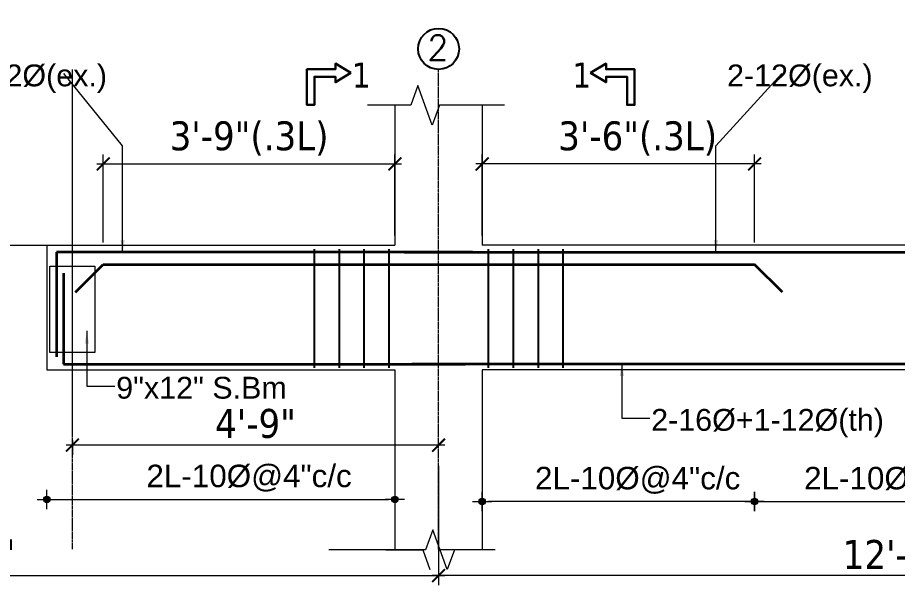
# Model space of a CAD drawing. Header units: inches. Extents: x 130993 to 274375, y -5108 to 103559.
# Drawn here: x 144298.4 to 144572.4, y 49493.3 to 49670.6 of the extents above; entities that cross this region are included whole.
import ezdxf

# ---------------------------------------------------------------- set-up
doc = ezdxf.new("R2010")
doc.units = ezdxf.units.IN
doc.header["$MEASUREMENT"] = 0
doc.header["$PDMODE"] = 2
doc.header["$PDSIZE"] = -3
doc.linetypes.add('CENTER2', pattern=[1.125, 0.75, -0.125, 0.125, -0.125])
for name, color, linetype, lineweight in [('Cen line', 5, 'CENTER2', 9), ('DIM', 5, 'Continuous', 9), ('DIMENSION', 142, 'Continuous', 20), ('HATCH', 9, 'Continuous', 9), ('LINE', 1, 'Continuous', 15), ('PLAN Stairs', 156, 'Continuous', 25), ('REN-1', 7, 'Continuous', 35), ('TEXT', 181, 'Continuous', 13), ('wall', 1, 'Continuous', 30)]:
    doc.layers.add(name, color=color, linetype=linetype, lineweight=lineweight)
doc.layers.add('STIRRUPS', color=7, linetype='Continuous')
doc.layers.add('T-TEXT', color=1, linetype='Continuous')
doc.styles.add('Arial', font='arial.ttf', dxfattribs={"width": 0.8, "height": 200})
doc.styles.add('ramon', font='arial.ttf', dxfattribs={"height": 7})
doc.styles.get("Standard").update_dxf_attribs({"font": 'txt.shx', "height": 6})
doc.styles.add('TAHOMA', font='tahoma.ttf', dxfattribs={"height": 9})
doc.dimstyles.new('1-2', dxfattribs={"dimscale": 0, "dimtxt": 8, "dimasz": 4, "dimexe": 3, "dimexo": 3, "dimgap": 3, "dimtad": 1, "dimdec": 0, "dimlfac": 0.25, "dimzin": 3, "dimdsep": 46, "dimlunit": 4, "dimtxsty": 'TAHOMA', "dimblk1": 'ARCHTICK', "dimblk2": 'ARCHTICK', "dimsah": 1, "dimcen": 0, "dimdle": 2, "dimclrd": 6, "dimclre": 6, "dimclrt": 7, "dimadec": 0, "dimazin": 0, "dimtfac": 0.333333, "dimtdec": 0, "dimtix": 1, "dimtofl": 0, "dimtmove": 0, "dimatfit": 2, "dimfxl": 1, "dimtolj": 1, "dimtzin": 0, "dimlwd": -1, "dimlwe": -1, "dimarcsym": 0})
doc.dimstyles.new('1-4', dxfattribs={"dimscale": 0, "dimtxt": 8, "dimasz": 4, "dimexe": 3, "dimexo": 3, "dimgap": 2, "dimtad": 1, "dimdec": 0, "dimlfac": 0.5, "dimzin": 3, "dimdsep": 46, "dimlunit": 4, "dimtxsty": 'TAHOMA', "dimblk1": 'ARCHTICK', "dimblk2": 'ARCHTICK', "dimsah": 1, "dimcen": 0, "dimdle": 2, "dimclrd": 6, "dimclre": 6, "dimclrt": 7, "dimadec": 0, "dimazin": 0, "dimtfac": 0.333333, "dimtdec": 0, "dimtmove": 1, "dimatfit": 2, "dimfxl": 1, "dimtolj": 1, "dimtzin": 0, "dimlwd": -1, "dimlwe": -1, "dimarcsym": 0})
doc.dimstyles.new('s4', dxfattribs={"dimtxt": 6, "dimasz": 2, "dimexe": 6, "dimexo": 18, "dimgap": 1.9375, "dimtad": 1, "dimdec": 0, "dimlfac": 0.5, "dimzin": 3, "dimdsep": 46, "dimlunit": 4, "dimtxsty": 'ramon', "dimblk": 'dot 2', "dimcen": 0.09375, "dimse1": 1, "dimse2": 1, "dimclrd": 1, "dimclre": 1, "dimclrt": 256, "dimadec": 0, "dimazin": 0, "dimtfac": 0.75, "dimtdec": 0, "dimtix": 1, "dimtmove": 1, "dimatfit": 3, "dimldrblk": 'DOT', "dimfxl": 1, "dimtolj": 1, "dimtzin": 0, "dimlwd": 9, "dimlwe": 9, "dimarcsym": 0})

# ---------------------------------------------------------------- blocks, each defined once
blk = doc.blocks.new('_ArchTick')
at = {"color": 0, "linetype": 'ByBlock', "const_width": 0.15}
blk.add_lwpolyline([(-0.5, -0.5), (0.5, 0.5)], dxfattribs=at)
blk = doc.blocks.new('*D2295')
at = {"layer": 'Defpoints', "color": 0}
for p in [(144315.49, 49542.08), (144315.49, 49537.58), (144429.49, 49537.58)]:
    blk.add_point(p, dxfattribs=at)
at = {"layer": 'DIMENSION', "color": 6}
for p, q in [((144315.49, 49539.08), (144315.49, 49534.58)), ((144431.49, 49537.58), (144313.49, 49537.58))]:
    blk.add_line(p, q, dxfattribs=at)
at = {"layer": 'DIMENSION', "color": 6, "xscale": 4, "yscale": 4, "zscale": 4, "rotation": 180}
blk.add_blockref('_ArchTick', (144315.49, 49537.58), dxfattribs=at)
at = {"layer": 'DIMENSION', "color": 6, "xscale": 4, "yscale": 4, "zscale": 4}
blk.add_blockref('_ArchTick', (144429.49, 49537.58), dxfattribs=at)
at = {"layer": 'DIMENSION', "color": 7, "insert": (144372.49, 49544.26), "char_height": 9, "attachment_point": 5, "style": 'TAHOMA'}
blk.add_mtext('\\A1;4\'-9"', dxfattribs=at)
blk = doc.blocks.new('*D2578')
at = {"layer": 'Defpoints', "color": 0}
for p in [(144429.49, 49534.17), (144725.08, 49534.17), (144429.49, 49496.98)]:
    blk.add_point(p, dxfattribs=at)
at = {"layer": 'DIMENSION', "color": 6}
for p, q in [((144429.49, 49531.17), (144429.49, 49493.98)), ((144725.08, 49531.17), (144725.08, 49493.98)), ((144727.08, 49496.98), (144427.49, 49496.98))]:
    blk.add_line(p, q, dxfattribs=at)
at = {"layer": 'DIMENSION', "color": 6, "xscale": 4, "yscale": 4, "zscale": 4, "rotation": 180}
blk.add_blockref('_ArchTick', (144429.49, 49496.98), dxfattribs=at)
at = {"layer": 'DIMENSION', "color": 6, "xscale": 4, "yscale": 4, "zscale": 4}
blk.add_blockref('_ArchTick', (144725.08, 49496.98), dxfattribs=at)
at = {"layer": 'DIMENSION', "color": 7, "insert": (144571.29, 49503.57), "char_height": 9, "attachment_point": 5, "style": 'TAHOMA'}
blk.add_mtext('\\A1;12\'-4"', dxfattribs=at)
blk = doc.blocks.new('*D2580')
at = {"layer": 'Defpoints', "color": 0}
for p in [(144443.07, 49625.08), (144443.07, 49599.79), (144527.91, 49597.68)]:
    blk.add_point(p, dxfattribs=at)
at = {"layer": 'DIM', "color": 6}
for p, q in [((144443.07, 49602.79), (144443.07, 49628.08)), ((144527.91, 49600.68), (144527.91, 49628.08)), ((144529.91, 49625.08), (144441.07, 49625.08))]:
    blk.add_line(p, q, dxfattribs=at)
at = {"layer": 'DIM', "color": 6, "xscale": 4, "yscale": 4, "zscale": 4, "rotation": 180}
blk.add_blockref('_ArchTick', (144443.07, 49625.08), dxfattribs=at)
at = {"layer": 'DIM', "color": 6, "xscale": 4, "yscale": 4, "zscale": 4}
blk.add_blockref('_ArchTick', (144527.91, 49625.08), dxfattribs=at)
at = {"layer": 'DIM', "color": 7, "insert": (144491.49, 49633.03), "char_height": 9, "attachment_point": 5, "style": 'TAHOMA'}
blk.add_mtext('\\A1;3\'-6"(.3L)', dxfattribs=at)
blk = doc.blocks.new('*D2582')
at = {"layer": 'Defpoints', "color": 0}
for p in [(144129.9, 49534.17), (144429.49, 49534.17), (144429.49, 49496.98)]:
    blk.add_point(p, dxfattribs=at)
at = {"layer": 'DIMENSION', "color": 6}
for p, q in [((144129.9, 49531.17), (144129.9, 49493.98)), ((144429.49, 49531.17), (144429.49, 49493.98)), ((144127.9, 49496.98), (144431.49, 49496.98))]:
    blk.add_line(p, q, dxfattribs=at)
at = {"layer": 'DIMENSION', "color": 6, "xscale": 4, "yscale": 4, "zscale": 4, "rotation": 180}
blk.add_blockref('_ArchTick', (144129.9, 49496.98), dxfattribs=at)
at = {"layer": 'DIMENSION', "color": 6, "xscale": 4, "yscale": 4, "zscale": 4}
blk.add_blockref('_ArchTick', (144429.49, 49496.98), dxfattribs=at)
at = {"layer": 'DIMENSION', "color": 7, "insert": (144281.7, 49503.67), "char_height": 9, "attachment_point": 5, "style": 'TAHOMA'}
blk.add_mtext('\\A1;12\'-6"', dxfattribs=at)
blk = doc.blocks.new('*D2584')
at = {"layer": 'Defpoints', "color": 0}
for p in [(144415.91, 49625.08), (144415.91, 49599.79), (144325.07, 49597.68)]:
    blk.add_point(p, dxfattribs=at)
at = {"layer": 'DIM', "color": 6}
for p, q in [((144325.07, 49600.68), (144325.07, 49628.08)), ((144415.91, 49602.79), (144415.91, 49628.08)), ((144323.07, 49625.08), (144417.91, 49625.08))]:
    blk.add_line(p, q, dxfattribs=at)
at = {"layer": 'DIM', "color": 6, "xscale": 4, "yscale": 4, "zscale": 4, "rotation": 180}
blk.add_blockref('_ArchTick', (144325.07, 49625.08), dxfattribs=at)
at = {"layer": 'DIM', "color": 6, "xscale": 4, "yscale": 4, "zscale": 4}
blk.add_blockref('_ArchTick', (144415.91, 49625.08), dxfattribs=at)
at = {"layer": 'DIM', "color": 7, "insert": (144370.49, 49633.03), "char_height": 9, "attachment_point": 5, "style": 'TAHOMA'}
blk.add_mtext('\\A1;3\'-9"(.3L)', dxfattribs=at)
blk = doc.blocks.new('dot1')
at = {"layer": 'HATCH'}
h = blk.add_hatch(color=256, dxfattribs=at)
edge = h.paths.add_edge_path()
edge.add_arc((0, 0), 1, 0, 360)
for p, q in [((0, 3), (0, -3)), ((3, 0), (-3, 0))]:
    blk.add_line(p, q, dxfattribs=at)
blk.add_circle((0, 0), 1, dxfattribs=at)
blk = doc.blocks.new('dot 2')
at = {"layer": 'HATCH', "xscale": 0.5, "yscale": 0.5, "zscale": 0.5}
blk.add_blockref('dot1', (0, 0), dxfattribs=at)
blk = doc.blocks.new('*D2593')
at = {"layer": 'Defpoints', "color": 0}
for p in [(144527.91, 49597.68), (144626.66, 49597.68), (144626.66, 49520.02)]:
    blk.add_point(p, dxfattribs=at)
at = {"layer": 'PLAN Stairs', "color": 1, "lineweight": 9}
blk.add_line((144529.91, 49520.02), (144624.66, 49520.02), dxfattribs=at)
at = {"layer": 'PLAN Stairs', "color": 1, "lineweight": 9, "xscale": 2, "yscale": 2, "zscale": 2, "rotation": 180}
blk.add_blockref('dot 2', (144527.91, 49520.02), dxfattribs=at)
at = {"layer": 'PLAN Stairs', "color": 1, "lineweight": 9, "xscale": 2, "yscale": 2, "zscale": 2}
blk.add_blockref('dot 2', (144626.66, 49520.02), dxfattribs=at)
at = {"layer": 'PLAN Stairs', "insert": (144575.29, 49526.62), "char_height": 7, "attachment_point": 5, "style": 'ramon'}
blk.add_mtext('\\A1;{\\fArial Baltic|b0|i0|c186|p34;2L-}10{\\fArial Baltic|b0|i0|c186|p34;%%C@6"c/c}', dxfattribs=at)
blk = doc.blocks.new('_Dot')
at = {"color": 0, "linetype": 'ByBlock', "lineweight": -2}
blk.add_line((-0.5, 0), (-1, 0), dxfattribs=at)
at = {"color": 0, "linetype": 'ByBlock', "const_width": 0.5}
blk.add_lwpolyline([(-0.25, 0, 1), (0.25, 0, 1)], format="xyb", close=True, dxfattribs=at)
blk = doc.blocks.new('*D2594')
at = {"layer": 'Defpoints', "color": 0}
for p in [(144443.07, 49599.79), (144527.91, 49597.68), (144443.07, 49520.02)]:
    blk.add_point(p, dxfattribs=at)
at = {"layer": 'PLAN Stairs', "color": 1, "lineweight": 9}
blk.add_line((144525.91, 49520.02), (144445.07, 49520.02), dxfattribs=at)
at = {"layer": 'PLAN Stairs', "color": 1, "lineweight": 9, "xscale": 2, "yscale": 2, "zscale": 2, "rotation": 180}
blk.add_blockref('dot 2', (144443.07, 49520.02), dxfattribs=at)
at = {"layer": 'PLAN Stairs', "color": 1, "lineweight": 9, "xscale": 2, "yscale": 2, "zscale": 2}
blk.add_blockref('dot 2', (144527.91, 49520.02), dxfattribs=at)
at = {"layer": 'PLAN Stairs', "insert": (144491.49, 49526.62), "char_height": 7, "attachment_point": 5, "style": 'ramon'}
blk.add_mtext('\\A1;{\\fArial Baltic|b0|i0|c186|p34;2L-}10{\\fArial Baltic|b0|i0|c186|p34;%%C@4"c/c}', dxfattribs=at)
blk = doc.blocks.new('*D2597')
at = {"layer": 'Defpoints', "color": 0}
for p in [(144307.49, 49599.79), (144415.91, 49600.47), (144415.91, 49520.7)]:
    blk.add_point(p, dxfattribs=at)
at = {"layer": 'PLAN Stairs', "color": 1, "lineweight": 9}
blk.add_line((144309.49, 49520.7), (144413.91, 49520.7), dxfattribs=at)
at = {"layer": 'PLAN Stairs', "color": 1, "lineweight": 9, "xscale": 2, "yscale": 2, "zscale": 2, "rotation": 180}
blk.add_blockref('dot 2', (144307.49, 49520.7), dxfattribs=at)
at = {"layer": 'PLAN Stairs', "color": 1, "lineweight": 9, "xscale": 2, "yscale": 2, "zscale": 2}
blk.add_blockref('dot 2', (144415.91, 49520.7), dxfattribs=at)
at = {"layer": 'PLAN Stairs', "insert": (144370.49, 49527.3), "char_height": 7, "attachment_point": 5, "style": 'ramon'}
blk.add_mtext('\\A1;{\\fArial Baltic|b0|i0|c186|p34;2L-}10{\\fArial Baltic|b0|i0|c186|p34;%%C@4"c/c}', dxfattribs=at)
blk = doc.blocks.new('*D2876')
at = {"layer": 'Defpoints', "color": 0, "ltscale": 10}
for p in [(135095.65, 50564.6), (135115.1, 50564.6), (135090.4, 50560.85)]:
    blk.add_point(p, dxfattribs=at)
at = {"layer": 'Defpoints', "color": 0}
for p in [(146892.3, 49597.66), (146905.44, 49597.66), (146905.44, 49563.66)]:
    blk.add_point(p, dxfattribs=at)
at = {"layer": 'DIM', "color": 6}
for p, q in [((146892.3, 49561.66), (146892.3, 49599.66)), ((146902.44, 49597.66), (146889.3, 49597.66)), ((146902.44, 49563.66), (146889.3, 49563.66))]:
    blk.add_line(p, q, dxfattribs=at)
at = {"layer": 'DIMENSION', "color": 6, "ltscale": 10}
for p, q in [((135115.1, 50564.6), (135115.1, 50568.6)), ((135098.65, 50564.6), (135118.1, 50564.6)), ((135093.4, 50560.85), (135118.1, 50560.85)), ((135115.1, 50560.85), (135115.1, 50556.85))]:
    blk.add_line(p, q, dxfattribs=at)
at = {"layer": 'DIM', "color": 6, "xscale": 4, "yscale": 4, "zscale": 4}
for p, rotation in [((146892.3, 49597.66), 90), ((146892.3, 49563.66), 270)]:
    blk.add_blockref('_ArchTick', p, dxfattribs=dict(at, rotation=rotation))
at = {"layer": 'DIMENSION', "color": 6, "ltscale": 10, "xscale": 4, "yscale": 4, "zscale": 4}
for p, rotation in [((135115.1, 50564.6), 270), ((135115.1, 50560.85), 90)]:
    blk.add_blockref('_ArchTick', p, dxfattribs=dict(at, rotation=rotation))
at = {"layer": 'DIM', "color": 7, "insert": (146885.69, 49580.66), "char_height": 9, "attachment_point": 5, "rotation": 90, "style": 'TAHOMA'}
blk.add_mtext('\\A1;1\'-5"', dxfattribs=at)
at = {"layer": 'DIMENSION', "color": 7, "ltscale": 10, "insert": (135107.49, 50562.72), "char_height": 9, "attachment_point": 5, "rotation": 90, "style": 'TAHOMA'}
blk.add_mtext('\\A1;1.5"', dxfattribs=at)
blk = doc.blocks.new('*D2877')
at = {"layer": 'Defpoints', "color": 0, "ltscale": 10}
for p in [(135090.4, 50560.85), (135115.1, 50560.85), (135090.98, 50501.1)]:
    blk.add_point(p, dxfattribs=at)
at = {"layer": 'Defpoints', "color": 0}
for p in [(146905.44, 49563.66), (146923.44, 49563.66), (146923.44, 49547.55)]:
    blk.add_point(p, dxfattribs=at)
at = {"layer": 'DIM', "color": 6}
for p, q in [((146905.44, 49560.66), (146905.44, 49544.55)), ((146923.44, 49560.66), (146923.44, 49544.55)), ((146903.44, 49547.55), (146925.44, 49547.55))]:
    blk.add_line(p, q, dxfattribs=at)
at = {"layer": 'DIMENSION', "color": 6, "ltscale": 10}
for p, q in [((135115.1, 50499.1), (135115.1, 50562.85)), ((135093.4, 50560.85), (135118.1, 50560.85)), ((135093.98, 50501.1), (135118.1, 50501.1))]:
    blk.add_line(p, q, dxfattribs=at)
at = {"layer": 'DIM', "color": 6, "xscale": 4, "yscale": 4, "zscale": 4, "rotation": 180}
blk.add_blockref('_ArchTick', (146905.44, 49547.55), dxfattribs=at)
at = {"layer": 'DIM', "color": 6, "xscale": 4, "yscale": 4, "zscale": 4}
blk.add_blockref('_ArchTick', (146923.44, 49547.55), dxfattribs=at)
at = {"layer": 'DIMENSION', "color": 6, "ltscale": 10, "xscale": 4, "yscale": 4, "zscale": 4}
for p, rotation in [((135115.1, 50560.85), 90), ((135115.1, 50501.1), 270)]:
    blk.add_blockref('_ArchTick', p, dxfattribs=dict(at, rotation=rotation))
at = {"layer": 'DIM', "color": 7, "insert": (146909.44, 49554.22), "char_height": 9, "attachment_point": 5, "style": 'TAHOMA'}
blk.add_mtext('\\A1;9"', dxfattribs=at)
at = {"layer": 'DIMENSION', "color": 7, "ltscale": 10, "insert": (135107.58, 50530.97), "char_height": 9, "attachment_point": 5, "rotation": 90, "style": 'TAHOMA'}
blk.add_mtext('\\A1;1-1"', dxfattribs=at)
blk = doc.blocks.new('*D2878')
at = {"layer": 'Defpoints', "color": 0, "ltscale": 10}
for p in [(135023.08, 50564.6), (135031.65, 50564.6), (135031.65, 50501.1)]:
    blk.add_point(p, dxfattribs=at)
at = {"layer": 'Defpoints', "color": 0}
for p in [(146940.3, 49432.18), (146953.44, 49432.18), (146953.44, 49404.18)]:
    blk.add_point(p, dxfattribs=at)
at = {"layer": 'DIM', "color": 6}
for p, q in [((146940.3, 49402.18), (146940.3, 49434.18)), ((146950.44, 49432.18), (146937.3, 49432.18)), ((146950.44, 49404.18), (146937.3, 49404.18))]:
    blk.add_line(p, q, dxfattribs=at)
at = {"layer": 'DIMENSION', "color": 6, "ltscale": 10}
for p, q in [((135023.08, 50499.1), (135023.08, 50566.6)), ((135028.65, 50564.6), (135020.08, 50564.6)), ((135028.65, 50501.1), (135020.08, 50501.1))]:
    blk.add_line(p, q, dxfattribs=at)
at = {"layer": 'DIM', "color": 6, "xscale": 4, "yscale": 4, "zscale": 4}
for p, rotation in [((146940.3, 49432.18), 90), ((146940.3, 49404.18), 270)]:
    blk.add_blockref('_ArchTick', p, dxfattribs=dict(at, rotation=rotation))
at = {"layer": 'DIMENSION', "color": 6, "ltscale": 10, "xscale": 4, "yscale": 4, "zscale": 4}
for p, rotation in [((135023.08, 50564.6), 90), ((135023.08, 50501.1), 270)]:
    blk.add_blockref('_ArchTick', p, dxfattribs=dict(at, rotation=rotation))
at = {"layer": 'DIM', "color": 7, "insert": (146933.71, 49420.18), "char_height": 9, "attachment_point": 5, "rotation": 90, "style": 'TAHOMA'}
blk.add_mtext('\\A1;1\'-2"', dxfattribs=at)
at = {"layer": 'DIMENSION', "color": 7, "ltscale": 10, "insert": (135015.56, 50532.85), "char_height": 9, "attachment_point": 5, "rotation": 90, "style": 'TAHOMA'}
blk.add_mtext('\\A1;1\'-4"', dxfattribs=at)
blk = doc.blocks.new('*D2879')
at = {"layer": 'Defpoints', "color": 0, "ltscale": 10}
for p in [(135031.65, 50574.69), (135031.65, 50564.6), (135095.65, 50564.6)]:
    blk.add_point(p, dxfattribs=at)
at = {"layer": 'Defpoints', "color": 0}
for p in [(146953.44, 49404.18), (146971.44, 49404.18), (146971.44, 49388.07)]:
    blk.add_point(p, dxfattribs=at)
at = {"layer": 'DIM', "color": 6}
for p, q in [((146953.44, 49401.18), (146953.44, 49385.07)), ((146971.44, 49401.18), (146971.44, 49385.07)), ((146951.44, 49388.07), (146973.44, 49388.07))]:
    blk.add_line(p, q, dxfattribs=at)
at = {"layer": 'DIMENSION', "color": 6, "ltscale": 10}
for p, q in [((135031.65, 50567.6), (135031.65, 50577.69)), ((135095.65, 50567.6), (135095.65, 50577.69)), ((135097.65, 50574.69), (135029.65, 50574.69))]:
    blk.add_line(p, q, dxfattribs=at)
at = {"layer": 'DIM', "color": 6, "xscale": 4, "yscale": 4, "zscale": 4, "rotation": 180}
blk.add_blockref('_ArchTick', (146953.44, 49388.07), dxfattribs=at)
at = {"layer": 'DIM', "color": 6, "xscale": 4, "yscale": 4, "zscale": 4}
blk.add_blockref('_ArchTick', (146971.44, 49388.07), dxfattribs=at)
at = {"layer": 'DIMENSION', "color": 6, "ltscale": 10, "xscale": 4, "yscale": 4, "zscale": 4, "rotation": 180}
blk.add_blockref('_ArchTick', (135031.65, 50574.69), dxfattribs=at)
at = {"layer": 'DIMENSION', "color": 6, "ltscale": 10, "xscale": 4, "yscale": 4, "zscale": 4}
blk.add_blockref('_ArchTick', (135095.65, 50574.69), dxfattribs=at)
at = {"layer": 'DIM', "color": 7, "insert": (146963.44, 49394.75), "char_height": 9, "attachment_point": 5, "style": 'TAHOMA'}
blk.add_mtext('\\A1;9"', dxfattribs=at)
at = {"layer": 'DIMENSION', "color": 7, "ltscale": 10, "insert": (135063.65, 50582.21), "char_height": 9, "attachment_point": 5, "style": 'TAHOMA'}
blk.add_mtext('\\A1;1\'-4"', dxfattribs=at)
blk = doc.blocks.new('*D2856')
at = {"layer": 'Defpoints', "color": 0, "ltscale": 10}
for p in [(135232.92, 50564.6), (135252.37, 50564.6), (135227.67, 50560.85)]:
    blk.add_point(p, dxfattribs=at)
at = {"layer": 'Defpoints', "color": 0}
for p in [(148024, 49558.86), (148144, 49558.86), (148024, 49541.07)]:
    blk.add_point(p, dxfattribs=at)
at = {"layer": 'DIMENSION', "color": 6, "ltscale": 10}
for p, q in [((135252.37, 50564.6), (135252.37, 50568.6)), ((135235.92, 50564.6), (135255.37, 50564.6)), ((135230.67, 50560.85), (135255.37, 50560.85)), ((135252.37, 50560.85), (135252.37, 50556.85))]:
    blk.add_line(p, q, dxfattribs=at)
at = {"layer": 'DIMENSION', "color": 6}
for p, q in [((148024, 49555.86), (148024, 49538.07)), ((148144, 49555.86), (148144, 49538.07)), ((148146, 49541.07), (148022, 49541.07))]:
    blk.add_line(p, q, dxfattribs=at)
at = {"layer": 'DIMENSION', "color": 6, "ltscale": 10, "xscale": 4, "yscale": 4, "zscale": 4}
for p, rotation in [((135252.37, 50564.6), 270), ((135252.37, 50560.85), 90)]:
    blk.add_blockref('_ArchTick', p, dxfattribs=dict(at, rotation=rotation))
at = {"layer": 'DIMENSION', "color": 6, "xscale": 4, "yscale": 4, "zscale": 4, "rotation": 180}
blk.add_blockref('_ArchTick', (148024, 49541.07), dxfattribs=at)
at = {"layer": 'DIMENSION', "color": 6, "xscale": 4, "yscale": 4, "zscale": 4}
blk.add_blockref('_ArchTick', (148144, 49541.07), dxfattribs=at)
at = {"layer": 'DIMENSION', "color": 7, "ltscale": 10, "insert": (135244.76, 50562.72), "char_height": 9, "attachment_point": 5, "rotation": 90, "style": 'TAHOMA'}
blk.add_mtext('\\A1;1.5"', dxfattribs=at)
at = {"layer": 'DIMENSION', "color": 7, "insert": (148084, 49547.75), "char_height": 9, "attachment_point": 5, "style": 'TAHOMA'}
blk.add_mtext('\\A1;5\'-0"', dxfattribs=at)
blk = doc.blocks.new('*D2872')
at = {"layer": 'Defpoints', "color": 0, "ltscale": 10}
for p in [(134950.38, 50560.85), (134975.07, 50560.85), (134950.96, 50501.1)]:
    blk.add_point(p, dxfattribs=at)
at = {"layer": 'Defpoints', "color": 0}
for p in [(147453.24, 49564.29), (147333.24, 49558.86), (147453.24, 49539.96)]:
    blk.add_point(p, dxfattribs=at)
at = {"layer": 'DIMENSION', "color": 6, "ltscale": 10}
for p, q in [((134975.07, 50499.1), (134975.07, 50562.85)), ((134953.38, 50560.85), (134978.07, 50560.85)), ((134953.96, 50501.1), (134978.07, 50501.1))]:
    blk.add_line(p, q, dxfattribs=at)
at = {"layer": 'PLAN Stairs', "color": 1, "lineweight": 9}
blk.add_line((147335.24, 49539.96), (147451.24, 49539.96), dxfattribs=at)
at = {"layer": 'DIMENSION', "color": 6, "ltscale": 10, "xscale": 4, "yscale": 4, "zscale": 4}
for p, rotation in [((134975.07, 50560.85), 90), ((134975.07, 50501.1), 270)]:
    blk.add_blockref('_ArchTick', p, dxfattribs=dict(at, rotation=rotation))
at = {"layer": 'PLAN Stairs', "color": 1, "lineweight": 9, "xscale": 2, "yscale": 2, "zscale": 2, "rotation": 180}
blk.add_blockref('dot 2', (147333.24, 49539.96), dxfattribs=at)
at = {"layer": 'PLAN Stairs', "color": 1, "lineweight": 9, "xscale": 2, "yscale": 2, "zscale": 2}
blk.add_blockref('dot 2', (147453.24, 49539.96), dxfattribs=at)
at = {"layer": 'DIMENSION', "color": 7, "ltscale": 10, "insert": (134967.56, 50530.97), "char_height": 9, "attachment_point": 5, "rotation": 90, "style": 'TAHOMA'}
blk.add_mtext('\\A1;1-1"', dxfattribs=at)
at = {"layer": 'PLAN Stairs', "insert": (147393.24, 49545.47), "char_height": 7, "attachment_point": 5, "style": 'ramon'}
blk.add_mtext('\\A1;5\'-0"', dxfattribs=at)

msp = doc.modelspace()

# ---------------------------------------------------------------- linework, layer by layer
at = {"layer": 'Cen line'}
for p, q in [((144315.49, 49505.25), (144315.49, 49654.52)), ((144315.49, 49542.08), (144315.49, 49654.52)), ((144429.49, 49505.25), (144429.49, 49654.52))]:
    msp.add_line(p, q, dxfattribs=at)
at = {"layer": 'DIMENSION'}
msp.add_lwpolyline([(144391.13, 49599.79), (144415.91, 49599.79)], dxfattribs=at)
msp.add_lwpolyline([(144308.49, 49593.3), (144322.49, 49593.3), (144322.49, 49566.41), (144308.49, 49566.41)], close=True, dxfattribs=at)
at = {"layer": 'HATCH'}
for p, q in [((144423.05, 49649.53), (144420.81, 49643.36)), ((144423.05, 49649.53), (144420.81, 49643.36)), ((144423.05, 49649.53), (144420.81, 49643.36)), ((144427.55, 49637.19), (144423.05, 49649.53)), ((144429.79, 49643.36), (144427.55, 49637.19)), ((144427.68, 49511.22), (144425.44, 49505.05)), ((144432.17, 49498.88), (144427.68, 49511.22)), ((144432.17, 49498.88), (144427.68, 49511.22)), ((144424.56, 49505.05), (144426.81, 49498.88)), ((144434.42, 49505.05), (144432.17, 49498.88)), ((144434.42, 49505.05), (144432.17, 49498.88))]:
    msp.add_line(p, q, dxfattribs=at)
at = {"layer": 'HATCH', "linetype": 'Continuous'}
for points in [[(144420.81, 49643.36), (144407.32, 49643.36)], [(144420.81, 49643.36), (144407.32, 49643.36)], [(144420.81, 49643.36), (144407.32, 49643.36)], [(144447.15, 49643.36), (144429.79, 49643.36)], [(144449.98, 49643.36), (144429.79, 49643.36)], [(144449.98, 49643.36), (144429.79, 49643.36)], [(144420.81, 49505.05), (144395.32, 49505.05)], [(144425.44, 49505.05), (144411.95, 49505.05)], [(144425.44, 49505.05), (144411.95, 49505.05)], [(144413.03, 49505.05), (144424.56, 49505.05)], [(144447.15, 49505.05), (144429.79, 49505.05)], [(144445.96, 49505.05), (144434.42, 49505.05)], [(144445.96, 49505.05), (144434.42, 49505.05)]]:
    msp.add_lwpolyline(points, dxfattribs=at)
at = {"layer": 'LINE'}
for p, q in [((144415.91, 49643.36), (144415.91, 49599.79)), ((144415.91, 49643.36), (144415.91, 49599.79)), ((144415.91, 49643.36), (144415.91, 49599.79)), ((144415.91, 49643.36), (144415.91, 49599.79)), ((144415.91, 49643.36), (144415.91, 49599.79)), ((144443.07, 49643.36), (144443.07, 49599.79)), ((144443.07, 49643.36), (144443.07, 49599.79)), ((144143.48, 49599.79), (144415.91, 49599.79)), ((144307.49, 49599.79), (144307.49, 49560.99)), ((144307.49, 49599.79), (144307.49, 49560.99)), ((144711.5, 49599.79), (144443.07, 49599.79)), ((144307.49, 49560.99), (144415.91, 49560.99)), ((144415.91, 49560.99), (144415.91, 49505.05)), ((144415.91, 49560.99), (144415.91, 49505.05)), ((144415.91, 49560.99), (144415.91, 49505.05)), ((144415.91, 49560.99), (144415.91, 49505.05)), ((144415.91, 49560.99), (144415.91, 49505.05)), ((144443.07, 49560.99), (144443.07, 49505.05)), ((144711.5, 49560.99), (144443.07, 49560.99)), ((144443.07, 49560.99), (144443.07, 49505.05))]:
    msp.add_line(p, q, dxfattribs=at)
at = {"layer": 'REN-1'}
for p, q in [((144440.09, 49597.68), (144310.47, 49597.68)), ((144310.47, 49597.68), (144310.47, 49565.07)), ((144418.89, 49597.68), (144735.68, 49597.68)), ((144316.39, 49585.21), (144325.07, 49593.8)), ((144325.07, 49593.8), (144527.91, 49593.8)), ((144418.89, 49593.8), (144502.53, 49593.8)), ((144536.59, 49585.21), (144527.91, 49593.8)), ((144312.74, 49591.15), (144312.74, 49562.77)), ((144312.74, 49562.77), (144437.82, 49562.77)), ((144733.41, 49562.77), (144421.16, 49562.77))]:
    msp.add_line(p, q, dxfattribs=at)
at = {"layer": 'STIRRUPS'}
for p, q in [((144390.75, 49598.53), (144390.75, 49561.67)), ((144398.51, 49598.53), (144398.51, 49561.67)), ((144406.27, 49598.53), (144406.27, 49561.67)), ((144414.03, 49598.53), (144414.03, 49561.67)), ((144444.95, 49598.53), (144444.95, 49561.67)), ((144452.71, 49598.53), (144452.71, 49561.67)), ((144460.47, 49598.53), (144460.47, 49561.67)), ((144468.23, 49598.53), (144468.23, 49561.67))]:
    msp.add_line(p, q, dxfattribs=at)
at = {"layer": 'T-TEXT', "ltscale": 0.5}
msp.add_circle((144429.49, 49660.9), 6.38, dxfattribs=at)
at = {"layer": 'wall'}
for points in [[(144402.22, 49653.41), (144397.36, 49656.3), (144397.36, 49654.57), (144388.52, 49654.57), (144388.52, 49643.46), (144390.84, 49643.46), (144390.84, 49652.24), (144397.36, 49652.24), (144397.36, 49650.52)], [(144476.81, 49653.41), (144481.68, 49656.3), (144481.68, 49654.57), (144490.52, 49654.57), (144490.52, 49643.46), (144488.19, 49643.46), (144488.19, 49652.24), (144481.68, 49652.24), (144481.68, 49650.52)]]:
    msp.add_lwpolyline(points, close=True, dxfattribs=at)

# ---------------------------------------------------------------- texts
at = {"layer": 'DIMENSION', "style": 'TAHOMA'}
for p in [(144402.5, 49648.85), (144471.19, 49648.85)]:
    msp.add_text('1', height=7.76, dxfattribs=at).set_placement(p)
at = {"layer": 'T-TEXT', "ltscale": 0.5, "insert": (144429.24, 49665.12), "char_height": 7.76, "width": 8.73, "attachment_point": 2}
msp.add_mtext('{\\C1;2}', dxfattribs=at)
at = {"layer": 'TEXT', "style": 'Arial'}
for s, p in [('2-12%%C(ex.)', (144280.92, 49649.25)), ('2-12%%C(ex.)', (144519.34, 49649.25)), ('9"x12" S.Bm', (144329.11, 49552.05)), ('2-16%%C+1-12%%C(th)', (144495.7, 49542.05))]:
    msp.add_text(s, height=6.79, dxfattribs=at).set_placement(p)

# ---------------------------------------------------------------- dimensions: what is measured, and where the dimension line sits
at = {"layer": 'DIM'}
for base, p1, p2, picture, middle in [((146971.44, 49388.07), (146953.44, 49404.18), (146971.44, 49404.18), '*D2879', (146963.44, 49388.07)), ((146923.44, 49547.55), (146905.44, 49563.66), (146923.44, 49563.66), '*D2877', (146909.44, 49547.55))]:
    dim = msp.add_linear_dim(base=base, p1=p1, p2=p2, dimstyle='1-4', override={"dimscale": 1}, dxfattribs=at)
    dim.commit()
    dim.dimension.update_dxf_attribs({"geometry": picture, "text_midpoint": middle, "dimtype": 160})
dim = msp.add_linear_dim(base=(146892.3, 49597.66), p1=(146905.44, 49563.66), p2=(146905.44, 49597.66), angle=90, dimstyle='1-4', override={"dimscale": 1}, dxfattribs=at)
dim.commit()
dim.dimension.update_dxf_attribs({"geometry": '*D2876', "text_midpoint": (146885.69, 49580.66)})
dim = msp.add_linear_dim(base=(146940.3, 49432.18), p1=(146953.44, 49404.18), p2=(146953.44, 49432.18), angle=90, dimstyle='1-4', override={"dimscale": 1}, dxfattribs=at)
dim.commit()
dim.dimension.update_dxf_attribs({"geometry": '*D2878', "text_midpoint": (146940.3, 49420.18), "dimtype": 160})
dim = msp.add_linear_dim(base=(144415.91, 49625.08), p1=(144325.07, 49597.68), p2=(144415.91, 49599.79), text='<>(.3L)', dimstyle='1-4', override={"dimscale": 1}, dxfattribs=at)
dim.commit()
dim.dimension.update_dxf_attribs({"geometry": '*D2584', "text_midpoint": (144370.49, 49625.08), "dimtype": 160})
dim = msp.add_linear_dim(base=(144443.07, 49625.08), p1=(144527.91, 49597.68), p2=(144443.07, 49599.79), angle=180, text='<>(.3L)', dimstyle='1-4', override={"dimscale": 1}, dxfattribs=at)
dim.commit()
dim.dimension.update_dxf_attribs({"geometry": '*D2580', "text_midpoint": (144491.49, 49625.08), "dimtype": 160})
at = {"layer": 'DIMENSION', "ltscale": 10}
dim = msp.add_linear_dim(base=(135031.65, 50574.69), p1=(135095.65, 50564.6), p2=(135031.65, 50564.6), dimstyle='1-2', override={"dimscale": 1}, dxfattribs=at)
dim.commit()
dim.dimension.update_dxf_attribs({"geometry": '*D2879', "text_midpoint": (135063.65, 50582.21)})
for base, p1, p2, text, picture, middle in [((135115.1, 50564.6), (135090.4, 50560.85), (135095.65, 50564.6), '1.5"', '*D2876', (135107.49, 50562.72)), ((135252.37, 50564.6), (135227.67, 50560.85), (135232.92, 50564.6), '1.5"', '*D2856', (135244.76, 50562.72)), ((134975.07, 50560.85), (134950.96, 50501.1), (134950.38, 50560.85), '1-1"', '*D2872', (134967.56, 50530.97)), ((135115.1, 50560.85), (135090.98, 50501.1), (135090.4, 50560.85), '1-1"', '*D2877', (135107.58, 50530.97))]:
    dim = msp.add_linear_dim(base=base, p1=p1, p2=p2, angle=270, text=text, dimstyle='1-2', override={"dimscale": 1}, dxfattribs=at)
    dim.commit()
    dim.dimension.update_dxf_attribs({"geometry": picture, "text_midpoint": middle})
at = {"layer": 'DIMENSION'}
for base, p1, p2, picture, middle in [((148024, 49541.07), (148144, 49558.86), (148024, 49558.86), '*D2856', (148084, 49547.75)), ((144315.49, 49537.58), (144429.49, 49537.58), (144315.49, 49542.08), '*D2295', (144372.49, 49544.26))]:
    dim = msp.add_linear_dim(base=base, p1=p1, p2=p2, dimstyle='1-4', override={"dimscale": 1}, dxfattribs=at)
    dim.commit()
    dim.dimension.update_dxf_attribs({"geometry": picture, "text_midpoint": middle})
at = {"layer": 'DIMENSION', "ltscale": 10}
dim = msp.add_linear_dim(base=(135023.08, 50564.6), p1=(135031.65, 50501.1), p2=(135031.65, 50564.6), angle=90, dimstyle='1-2', override={"dimscale": 1}, dxfattribs=at)
dim.commit()
dim.dimension.update_dxf_attribs({"geometry": '*D2878', "text_midpoint": (135015.56, 50532.85)})
at = {"layer": 'DIMENSION'}
dim = msp.add_linear_dim(base=(144429.49, 49496.98), p1=(144129.9, 49534.17), p2=(144429.49, 49534.17), dimstyle='1-4', override={"dimscale": 1}, dxfattribs=at)
dim.commit()
dim.dimension.update_dxf_attribs({"geometry": '*D2582', "text_midpoint": (144281.7, 49496.98), "dimtype": 160})
dim = msp.add_linear_dim(base=(144429.49, 49496.98), p1=(144725.08, 49534.17), p2=(144429.49, 49534.17), angle=180, dimstyle='1-4', override={"dimscale": 1}, dxfattribs=at)
dim.commit()
dim.dimension.update_dxf_attribs({"geometry": '*D2578', "text_midpoint": (144571.29, 49496.98), "dimtype": 160})
at = {"layer": 'PLAN Stairs'}
dim = msp.add_linear_dim(base=(147453.24, 49539.96), p1=(147333.24, 49558.86), p2=(147453.24, 49564.29), dimstyle='s4', dxfattribs=at)
dim.commit()
dim.dimension.update_dxf_attribs({"geometry": '*D2872', "text_midpoint": (147393.24, 49545.47)})
dim = msp.add_linear_dim(base=(144415.91, 49520.7), p1=(144307.49, 49599.79), p2=(144415.91, 49600.47), text='{\\fArial Baltic|b0|i0|c186|p34;2L-}10{\\fArial Baltic|b0|i0|c186|p34;%%C@4"c/c}', dimstyle='s4', dxfattribs=at)
dim.commit()
dim.dimension.update_dxf_attribs({"geometry": '*D2597', "text_midpoint": (144370.49, 49520.7), "dimtype": 160})
for base, p2, text, picture, middle in [((144443.07, 49520.02), (144443.07, 49599.79), '{\\fArial Baltic|b0|i0|c186|p34;2L-}10{\\fArial Baltic|b0|i0|c186|p34;%%C@4"c/c}', '*D2594', (144491.49, 49520.02)), ((144626.66, 49520.02), (144626.66, 49597.68), '{\\fArial Baltic|b0|i0|c186|p34;2L-}10{\\fArial Baltic|b0|i0|c186|p34;%%C@6"c/c}', '*D2593', (144575.29, 49520.02))]:
    dim = msp.add_linear_dim(base=base, p1=(144527.91, 49597.68), p2=p2, angle=180, text=text, dimstyle='s4', dxfattribs=at)
    dim.commit()
    dim.dimension.update_dxf_attribs({"geometry": picture, "text_midpoint": middle, "dimtype": 160})

# ---------------------------------------------------------------- leaders
at = {"layer": 'DIM'}
for points in [[(144331.12, 49597.39), (144331.12, 49630.7), (144312.79, 49653.27)], [(144515.87, 49597.39), (144515.87, 49630.7), (144536.38, 49653.27)], [(144319.97, 49573.13), (144319.97, 49555.96), (144328.67, 49555.96)], [(144486.57, 49563.13), (144486.57, 49545.96), (144495.26, 49545.96)]]:
    msp.add_leader(points, dimstyle='1-4', override={"dimscale": 1, "dimtad": 0, "dimfxl": 3}, dxfattribs=at)

doc.saveas('drawing.dxf')
